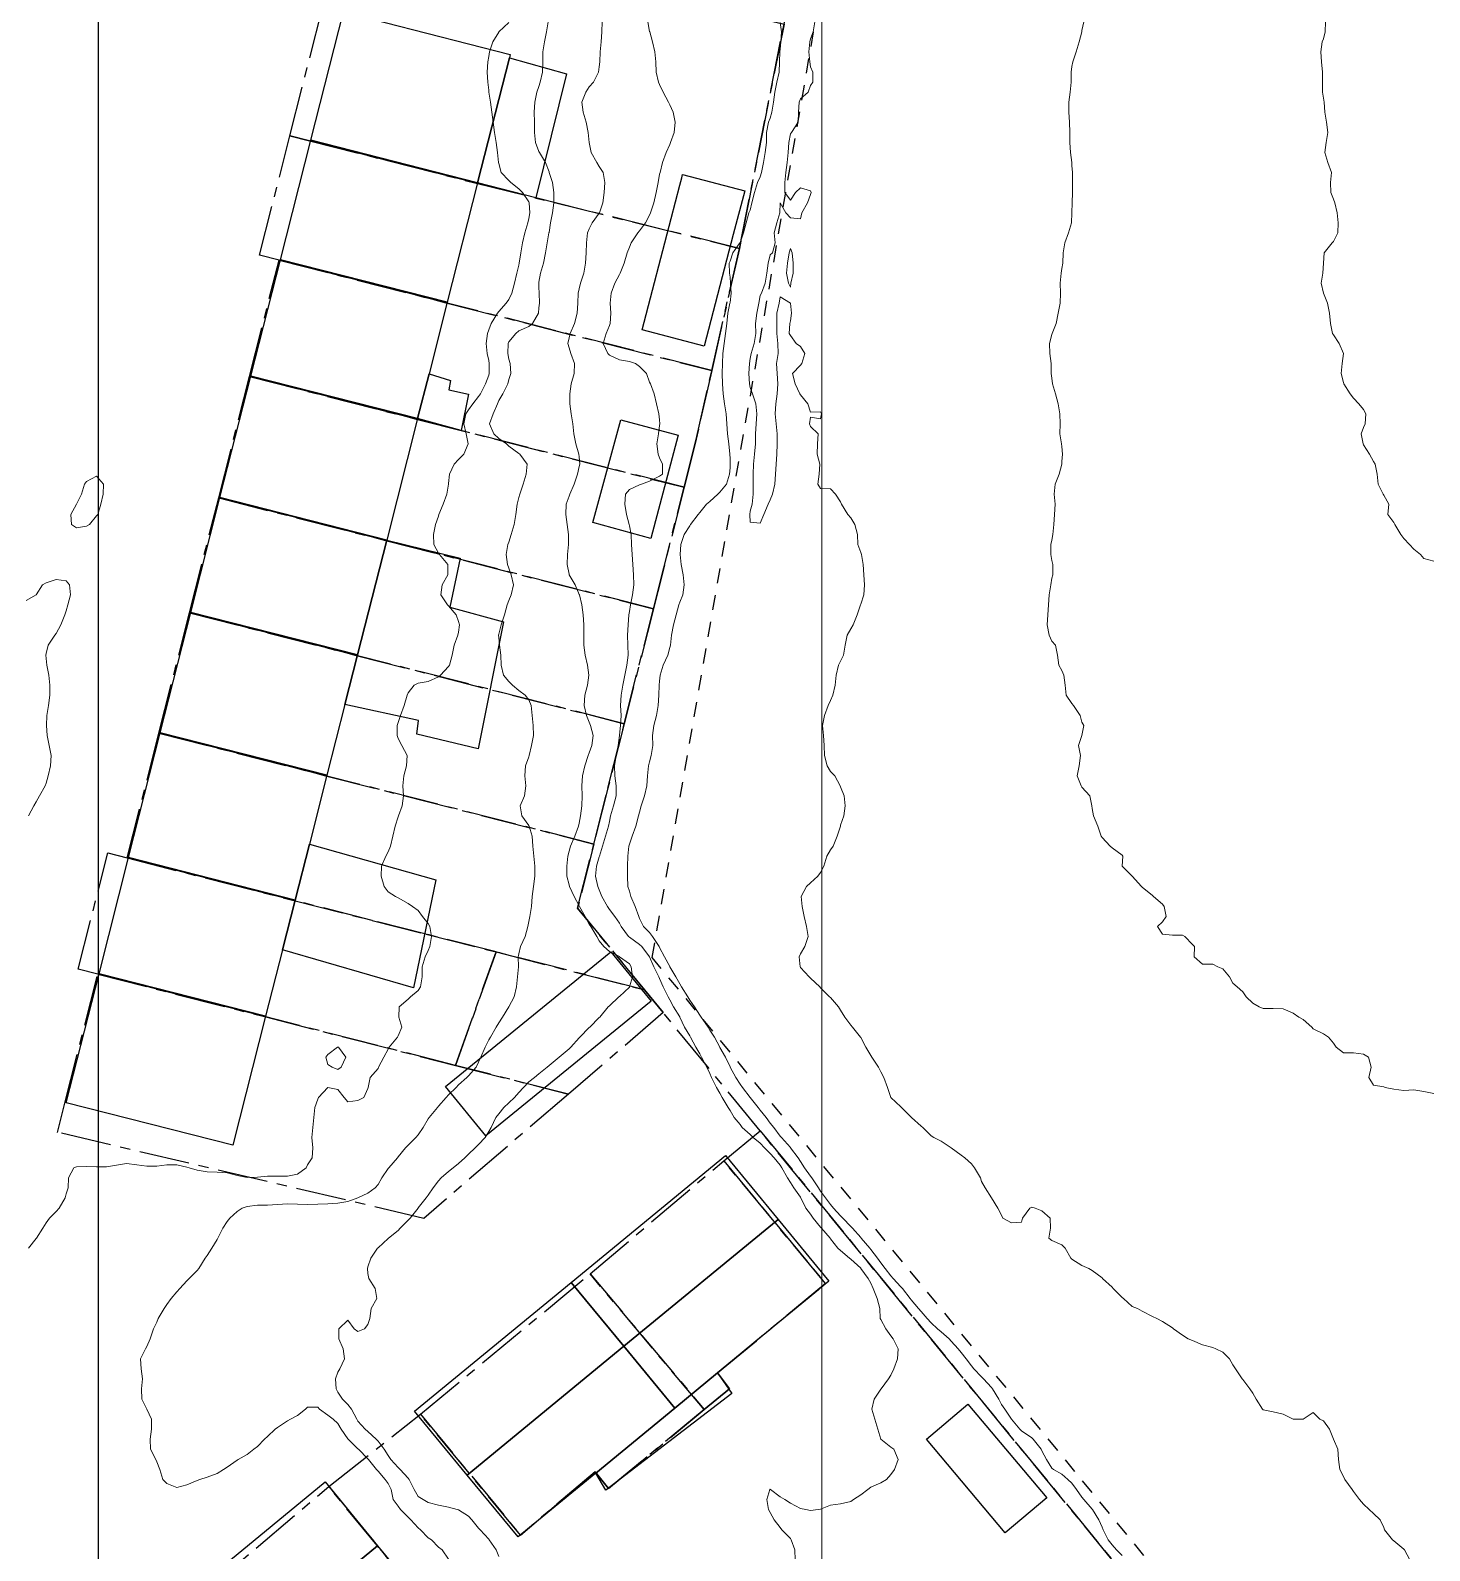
# Model space of a CAD drawing. Header units: centimetres. Extents: x 0 to 642158, y -847 to 649707.
# Drawn here: x 616827.5 to 616897, y 620797.7 to 620873.3 of the extents above; entities that cross this region are included whole.
import ezdxf

# ---------------------------------------------------------------- set-up
doc = ezdxf.new("R2010")
doc.units = ezdxf.units.CM
doc.header["$MEASUREMENT"] = 0
doc.linetypes.add('CENTERX2', pattern=[4, 2.5, -0.5, 0.5, -0.5])
doc.linetypes.add('JIS_02_0.7', pattern=[1.35, 0.75, -0.6])
for name, color, linetype, lineweight in [('MEV_grille', 254, 'Continuous', 9), ('WAL_parcellaire agricole', 7, 'JIS_02_0.7', 25), ('WAL_topographie 0.5', 253, 'Continuous', 20)]:
    doc.layers.add(name, color=color, linetype=linetype, lineweight=lineweight)
doc.layers.add('SPW_batiments', color=7, linetype='Continuous')
doc.layers.add('SPW_parcellaire cadastral', color=7, linetype='CENTERX2', lineweight=25, true_color=0xff0542)
picture_1 = doc.add_image_def('image2.png', size_in_pixel=(6614, 11023))

# ---------------------------------------------------------------- blocks, each defined once
blk = doc.blocks.new('*U112')
at = {"layer": 'MEV_grille', "transparency": 33554687}
blk.add_lwpolyline([(0, 1825.476), (0, -1825.476)], dxfattribs=at)
blk = doc.blocks.new('*U113')
at = {"layer": 'MEV_grille', "color": 0, "linetype": 'ByBlock', "lineweight": -2, "transparency": 16777216}
blk.add_blockref('*U112', (1500, 0), dxfattribs=at)

msp = doc.modelspace()

# ---------------------------------------------------------------- linework, layer by layer
at = {"layer": 'SPW_batiments'}
for points in [[(616851.325, 620872.126), (616851.281, 620871.957), (616849.701, 620865.74), (616841.403, 620867.856), (616843.024, 620874.242), (616851.325, 620872.126)], [(616854.124, 620871.159), (616852.592, 620864.993), (616849.701, 620865.74), (616851.281, 620871.957), (616854.124, 620871.159)], [(616849.701, 620865.74), (616848.19, 620859.797), (616839.894, 620861.912), (616841.403, 620867.856), (616849.701, 620865.74)], [(616859.848, 620865.995), (616859.888, 620866.148), (616862.98, 620865.341), (616862.413, 620863.168), (616860.966, 620857.623), (616857.874, 620858.43), (616859.319, 620863.969), (616859.749, 620865.616), (616859.848, 620865.995)], [(616848.19, 620859.797), (616847.286, 620856.244), (616846.719, 620854.01), (616838.424, 620856.125), (616839.894, 620861.912), (616848.19, 620859.797)], [(616846.719, 620854.01), (616845.184, 620847.975), (616836.891, 620850.09), (616838.424, 620856.125), (616846.719, 620854.01)], [(616848.359, 620855.908), (616848.277, 620855.442), (616849.244, 620855.225), (616848.877, 620853.426), (616846.719, 620854.01), (616847.286, 620856.244), (616848.359, 620855.908)], [(616859.677, 620853.194), (616858.31, 620848.044), (616855.427, 620848.843), (616856.827, 620853.959), (616859.677, 620853.194)], [(616845.184, 620847.975), (616843.73, 620842.258), (616835.439, 620844.371), (616836.891, 620850.09), (616845.184, 620847.975)], [(616848.827, 620847.076), (616848.311, 620844.642), (616850.995, 620843.909), (616849.729, 620837.593), (616846.678, 620838.325), (616846.761, 620838.992), (616843.104, 620839.794), (616843.73, 620842.258), (616845.184, 620847.975), (616848.827, 620847.076)], [(616843.73, 620842.258), (616843.104, 620839.794), (616842.21, 620836.276), (616833.92, 620838.389), (616835.439, 620844.371), (616843.73, 620842.258)], [(616842.21, 620836.276), (616841.336, 620832.84), (616840.631, 620830.07), (616832.343, 620832.182), (616833.92, 620838.389), (616842.21, 620836.276)], [(616847.629, 620831.076), (616846.513, 620825.709), (616840.001, 620827.591), (616840.631, 620830.07), (616841.336, 620832.84), (616847.629, 620831.076)], [(616840.631, 620830.07), (616840.001, 620827.591), (616839.162, 620824.292), (616830.877, 620826.405), (616832.343, 620832.182), (616840.631, 620830.07)], [(616850.108, 620818.334), (616848.106, 620820.789), (616856.327, 620827.492), (616858.328, 620825.037), (616850.108, 620818.334)], [(616839.162, 620824.292), (616837.531, 620817.874), (616829.248, 620819.99), (616830.877, 620826.405), (616839.162, 620824.292)], [(616864.64, 620814.185), (616856.965, 620807.874), (616854.351, 620811.045), (616862.031, 620817.36), (616864.64, 620814.185)], [(616867.164, 620811.111), (616861.634, 620806.558), (616859.498, 620804.8), (616856.965, 620807.874), (616864.64, 620814.185), (616867.164, 620811.111)], [(616856.965, 620807.874), (616849.18, 620801.471), (616846.565, 620804.643), (616854.351, 620811.045), (616856.965, 620807.874)], [(616859.498, 620804.8), (616855.572, 620801.567), (616851.716, 620798.393), (616849.18, 620801.471), (616856.965, 620807.874), (616859.498, 620804.8)], [(616862.332, 620805.527), (616856.083, 620800.71), (616855.572, 620801.567), (616859.498, 620804.8), (616861.634, 620806.558), (616862.332, 620805.527)], [(616878, 620800.329), (616875.933, 620798.596), (616872.015, 620803.262), (616874.082, 620804.996), (616878, 620800.329)], [(616844.725, 620797.949), (616837.103, 620791.671), (616834.498, 620794.849), (616842.116, 620801.125), (616844.725, 620797.949)], [(616847.334, 620794.776), (616841.936, 620790.323), (616839.711, 620788.488), (616837.103, 620791.671), (616844.725, 620797.949), (616847.334, 620794.776)]]:
    msp.add_lwpolyline(points, dxfattribs=at)
at = {"layer": 'SPW_parcellaire cadastral'}
for points in [[(616919.509, 620750.616), (616863.751, 620818.593), (616858.929, 620824.471), (616858.001, 620825.603), (616854.673, 620829.66), (616855.48, 620832.854), (616856.182, 620835.632), (616856.993, 620838.839), (616858.439, 620844.558), (616858.655, 620845.415), (616859.965, 620850.595), (616860.567, 620852.98), (616861.342, 620856.406), (616862.715, 620862.479), (616864.936, 620873.626), (616865.687, 620877.398), (616866.051, 620881.166)], [(616843.08, 620878.76), (616864.936, 620873.626), (616862.715, 620862.479), (616849.636, 620865.719), (616841.337, 620867.835), (616840.369, 620868.082), (616843.08, 620878.76)], [(616861.342, 620856.406), (616848.125, 620859.776), (616839.828, 620861.891), (616838.859, 620862.138), (616840.369, 620868.082), (616841.337, 620867.835), (616849.636, 620865.719), (616862.715, 620862.479), (616861.342, 620856.406)], [(616861.342, 620856.406), (616860.567, 620852.98), (616859.965, 620850.595), (616846.653, 620853.989), (616838.358, 620856.103), (616839.828, 620861.891), (616848.125, 620859.776), (616861.342, 620856.406)], [(616838.358, 620856.103), (616846.653, 620853.989), (616859.965, 620850.595), (616858.655, 620845.415), (616858.439, 620844.558), (616845.119, 620847.954), (616836.826, 620850.068), (616838.358, 620856.103)], [(616856.993, 620838.839), (616843.665, 620842.236), (616835.374, 620844.35), (616836.826, 620850.068), (616845.119, 620847.954), (616858.439, 620844.558), (616856.993, 620838.839)], [(616833.855, 620838.367), (616835.374, 620844.35), (616843.665, 620842.236), (616856.993, 620838.839), (616856.182, 620835.632), (616855.48, 620832.854), (616842.144, 620836.254), (616833.855, 620838.367)], [(616833.855, 620838.367), (616842.144, 620836.254), (616855.48, 620832.854), (616854.673, 620829.66), (616858.001, 620825.603), (616850.615, 620827.486), (616847.146, 620828.37), (616844.452, 620829.057), (616840.566, 620830.048), (616832.278, 620832.161), (616833.855, 620838.367)], [(616850.615, 620827.486), (616848.603, 620821.847), (616839.097, 620824.27), (616830.811, 620826.383), (616829.842, 620826.63), (616831.31, 620832.408), (616832.278, 620832.161), (616840.566, 620830.048), (616844.452, 620829.057), (616847.146, 620828.37), (616850.615, 620827.486)], [(616854.213, 620820.417), (616848.603, 620821.847), (616850.615, 620827.486), (616858.001, 620825.603), (616858.929, 620824.471), (616854.213, 620820.417)], [(616854.213, 620820.417), (616847.024, 620814.237), (616828.813, 620818.515), (616829.183, 620819.969), (616830.811, 620826.383), (616839.097, 620824.27), (616848.603, 620821.847), (616854.213, 620820.417)], [(616847.332, 620794.774), (616842.299, 620800.893), (616846.855, 620804.494), (616851.828, 620798.485), (616855.544, 620801.629), (616856.206, 620800.8), (616860.967, 620804.727), (616862.219, 620805.76), (616861.634, 620806.558), (616866.993, 620810.994), (616861.941, 620817.098), (616863.751, 620818.593), (616919.509, 620750.616)], [(616861.941, 620817.098), (616866.993, 620810.994), (616861.634, 620806.558), (616862.219, 620805.76), (616860.967, 620804.727), (616855.291, 620811.476), (616861.941, 620817.098)], [(616846.855, 620804.494), (616855.291, 620811.476), (616860.967, 620804.727), (616856.206, 620800.8), (616855.544, 620801.629), (616851.828, 620798.485), (616846.855, 620804.494)], [(616841.306, 620788.507), (616835.63, 620795.256), (616842.299, 620800.893), (616847.332, 620794.774), (616841.936, 620790.322), (616842.554, 620789.536), (616841.306, 620788.507)]]:
    msp.add_lwpolyline(points, dxfattribs=at)
at = {"layer": 'WAL_parcellaire agricole'}
msp.add_lwpolyline([(616953.143, 620711.971), (616858.38, 620827.209), (616864.438, 620861.876), (616868.32, 620884.334), (616867.933, 620903.376), (616866.056, 620918.251), (616863.43, 620932.75), (616860.116, 620946.437), (616856.142, 620953.121), (616843.946, 620973.289), (616803.523, 621027.534), (616798.272, 621035.533), (616814.49, 621050.306), (616826.496, 621053.049), (616836.053, 621053.8), (616844.023, 621054.647), (616875.386, 621056.217), (616881.452, 621057.429)], dxfattribs=at)
at = {"layer": 'WAL_topographie 0.5'}
for points in [[(616851.25, 620873.708), (616850.76, 620873.25), (616850.75, 620873.238), (616850.464, 620872.75), (616850.29, 620872.25), (616850.25, 620872.028), (616850.201, 620871.75), (616850.175, 620871.25), (616850.205, 620870.75), (616850.25, 620870.345), (616850.261, 620870.25), (616850.333, 620869.75), (616850.406, 620869.25), (616850.469, 620868.75), (616850.542, 620868.25), (616850.625, 620867.75), (616850.693, 620867.25), (616850.74, 620866.75), (616850.75, 620866.7), (616850.868, 620866.25), (616851.25, 620865.847), (616851.359, 620865.75), (616851.75, 620865.448), (616851.924, 620865.25), (616852.25, 620864.787), (616852.266, 620864.75), (616852.304, 620864.25), (616852.25, 620863.966), (616852.194, 620863.75), (616852.046, 620863.25), (616851.94, 620862.75), (616851.847, 620862.25), (616851.769, 620861.75), (616851.75, 620861.639), (616851.654, 620861.25), (616851.534, 620860.75), (616851.403, 620860.25), (616851.25, 620859.931), (616851.123, 620859.75), (616850.75, 620859.337), (616850.685, 620859.25), (616850.376, 620858.75), (616850.25, 620858.426), (616850.184, 620858.25), (616850.126, 620857.75), (616850.181, 620857.25), (616850.25, 620856.907), (616850.274, 620856.75), (616850.275, 620856.25), (616850.25, 620856.17), (616850.089, 620855.75), (616849.839, 620855.25), (616849.75, 620855.105), (616849.456, 620854.75), (616849.25, 620854.448), (616849.118, 620854.25), (616849.015, 620853.75), (616849.124, 620853.25), (616849.231, 620852.75), (616849.018, 620852.25), (616848.75, 620851.976), (616848.532, 620851.75), (616848.298, 620851.25), (616848.25, 620850.785), (616848.247, 620850.75), (616848.172, 620850.25), (616847.986, 620849.75), (616847.778, 620849.25), (616847.75, 620849.168), (616847.614, 620848.75), (616847.512, 620848.25), (616847.528, 620847.75), (616847.75, 620847.327), (616847.805, 620847.25), (616848.227, 620846.75), (616848.223, 620846.25), (616847.941, 620845.75), (616847.874, 620845.25), (616848.202, 620844.75), (616848.25, 620844.697), (616848.638, 620844.25), (616848.75, 620843.929), (616848.8, 620843.75), (616848.75, 620843.393), (616848.72, 620843.25), (616848.535, 620842.75), (616848.433, 620842.25), (616848.303, 620841.75), (616848.25, 620841.679), (616847.851, 620841.25), (616847.75, 620841.171), (616847.25, 620840.943), (616846.75, 620840.855), (616846.546, 620840.75), (616846.25, 620840.378), (616846.195, 620840.25), (616846.051, 620839.75), (616845.867, 620839.25), (616845.75, 620838.892), (616845.708, 620838.75), (616845.705, 620838.25), (616845.75, 620838.104), (616845.931, 620837.75), (616846.192, 620837.25), (616846.165, 620836.75), (616846.037, 620836.25), (616845.988, 620835.75), (616846.009, 620835.25), (616845.944, 620834.75), (616845.764, 620834.25), (616845.75, 620834.212), (616845.596, 620833.75), (616845.483, 620833.25), (616845.367, 620832.75), (616845.25, 620832.461), (616845.136, 620832.25), (616844.917, 620831.75), (616844.898, 620831.25), (616845.056, 620830.75), (616845.25, 620830.47), (616845.617, 620830.25), (616845.75, 620830.183), (616846.25, 620829.895), (616846.455, 620829.75), (616846.75, 620829.553), (616846.967, 620829.25), (616847.25, 620828.908), (616847.321, 620828.75), (616847.403, 620828.25), (616847.322, 620827.75), (616847.25, 620827.565), (616847.096, 620827.25), (616846.941, 620826.75), (616846.941, 620826.25), (616846.864, 620825.75), (616846.75, 620825.561), (616846.363, 620825.25), (616846.25, 620825.13), (616845.798, 620824.75), (616845.784, 620824.25), (616845.929, 620823.75), (616845.75, 620823.313), (616845.724, 620823.25), (616845.296, 620822.75), (616845.25, 620822.65), (616845.033, 620822.25), (616844.778, 620821.75), (616844.75, 620821.694), (616844.35, 620821.25), (616844.262, 620820.75), (616844.25, 620820.7), (616844.036, 620820.25), (616843.75, 620820.092), (616843.25, 620820.029), (616843.06, 620820.25), (616842.75, 620820.638), (616842.25, 620820.742), (616841.789, 620820.25), (616841.75, 620820.167), (616841.608, 620819.75), (616841.552, 620819.25), (616841.503, 620818.75), (616841.458, 620818.25), (616841.5, 620817.75), (616841.476, 620817.25), (616841.25, 620816.894), (616841.17, 620816.75), (616840.75, 620816.441), (616840.25, 620816.327), (616839.75, 620816.334), (616839.25, 620816.331), (616838.75, 620816.285), (616838.25, 620816.27), (616837.75, 620816.367), (616837.25, 620816.497), (616836.75, 620816.54), (616836.25, 620816.557), (616835.75, 620816.631), (616835.358, 620816.75), (616835.25, 620816.786), (616834.75, 620816.9), (616834.25, 620816.892), (616833.75, 620816.834), (616833.25, 620816.83), (616832.75, 620816.905), (616832.25, 620816.972), (616831.75, 620816.88), (616831.25, 620816.802), (616830.75, 620816.791), (616830.25, 620816.808), (616829.75, 620816.799), (616829.618, 620816.75), (616829.356, 620816.25), (616829.35, 620815.75), (616829.25, 620815.45), (616829.196, 620815.25), (616828.898, 620814.75), (616828.75, 620814.576), (616828.417, 620814.25), (616828.25, 620814.008), (616828.09, 620813.75), (616827.761, 620813.25), (616827.75, 620813.234), (616827.365, 620812.75)], [(616853.215, 620873.75), (616853.133, 620873.25), (616853.032, 620872.75), (616852.944, 620872.25), (616852.948, 620871.75), (616852.927, 620871.25), (616852.813, 620870.75), (616852.75, 620870.53), (616852.653, 620870.25), (616852.538, 620869.75), (616852.512, 620869.25), (616852.526, 620868.75), (616852.533, 620868.25), (616852.571, 620867.75), (616852.75, 620867.305), (616852.78, 620867.25), (616853.081, 620866.75), (616853.25, 620866.28), (616853.261, 620866.25), (616853.417, 620865.75), (616853.484, 620865.25), (616853.483, 620864.75), (616853.419, 620864.25), (616853.332, 620863.75), (616853.25, 620863.268), (616853.247, 620863.25), (616853.162, 620862.75), (616853.076, 620862.25), (616852.971, 620861.75), (616852.833, 620861.25), (616852.75, 620860.796), (616852.746, 620860.75), (616852.75, 620860.55), (616852.761, 620860.25), (616852.777, 620859.75), (616852.75, 620859.515), (616852.722, 620859.25), (616852.424, 620858.75), (616852.25, 620858.598), (616851.75, 620858.372), (616851.593, 620858.25), (616851.25, 620857.825), (616851.222, 620857.75), (616851.21, 620857.25), (616851.25, 620856.974), (616851.314, 620856.75), (616851.36, 620856.25), (616851.25, 620855.958), (616851.201, 620855.75), (616850.955, 620855.25), (616850.75, 620854.907), (616850.682, 620854.75), (616850.479, 620854.25), (616850.284, 620853.75), (616850.508, 620853.25), (616850.75, 620853.031), (616851.129, 620852.75), (616851.25, 620852.649), (616851.75, 620852.282), (616851.797, 620852.25), (616852.17, 620851.75), (616852.118, 620851.25), (616851.965, 620850.75), (616851.795, 620850.25), (616851.75, 620850.083), (616851.665, 620849.75), (616851.596, 620849.25), (616851.514, 620848.75), (616851.375, 620848.25), (616851.25, 620847.872), (616851.202, 620847.75), (616851.122, 620847.25), (616851.191, 620846.75), (616851.25, 620846.58), (616851.362, 620846.25), (616851.478, 620845.75), (616851.37, 620845.25), (616851.25, 620844.969), (616851.163, 620844.75), (616851.041, 620844.25), (616850.875, 620843.75), (616850.75, 620843.287), (616850.741, 620843.25), (616850.75, 620843.125), (616850.783, 620842.75), (616850.861, 620842.25), (616850.871, 620841.75), (616850.984, 620841.25), (616851.25, 620840.939), (616851.437, 620840.75), (616851.75, 620840.497), (616852.07, 620840.25), (616852.25, 620840.02), (616852.361, 620839.75), (616852.412, 620839.25), (616852.458, 620838.75), (616852.475, 620838.25), (616852.375, 620837.75), (616852.265, 620837.25), (616852.25, 620837.191), (616852.076, 620836.75), (616852.049, 620836.25), (616852.105, 620835.75), (616852.033, 620835.25), (616851.821, 620834.75), (616851.904, 620834.25), (616852.25, 620833.771), (616852.26, 620833.75), (616852.408, 620833.25), (616852.452, 620832.75), (616852.502, 620832.25), (616852.547, 620831.75), (616852.543, 620831.25), (616852.476, 620830.75), (616852.408, 620830.25), (616852.378, 620829.75), (616852.304, 620829.25), (616852.25, 620829.009), (616852.19, 620828.75), (616852.069, 620828.25), (616851.84, 620827.75), (616851.75, 620827.4), (616851.722, 620827.25), (616851.727, 620826.75), (616851.681, 620826.25), (616851.626, 620825.75), (616851.519, 620825.25), (616851.25, 620824.75), (616851.25, 620824.75), (616850.931, 620824.25), (616850.75, 620823.962), (616850.626, 620823.75), (616850.336, 620823.25), (616850.25, 620823.114), (616850.07, 620822.75), (616849.86, 620822.25), (616849.75, 620822.009), (616849.625, 620821.75), (616849.25, 620821.332), (616849.167, 620821.25), (616848.75, 620820.873), (616848.627, 620820.75), (616848.25, 620820.379), (616848.144, 620820.25), (616847.75, 620819.819), (616847.701, 620819.75), (616847.294, 620819.25), (616847.25, 620819.192), (616846.986, 620818.75), (616846.75, 620818.392), (616846.636, 620818.25), (616846.25, 620817.882), (616846.11, 620817.75), (616845.75, 620817.297), (616845.714, 620817.25), (616845.278, 620816.75), (616845.25, 620816.717), (616844.933, 620816.25), (616844.75, 620815.918), (616844.61, 620815.75), (616844.25, 620815.483), (616843.75, 620815.25), (616843.75, 620815.25), (616843.25, 620815.081), (616842.75, 620814.995), (616842.25, 620814.965), (616841.75, 620814.947), (616841.25, 620814.925), (616840.75, 620814.941), (616840.25, 620814.964), (616839.75, 620814.931), (616839.25, 620814.898), (616838.75, 620814.889), (616838.25, 620814.824), (616838, 620814.75), (616837.75, 620814.576), (616837.379, 620814.25), (616837.25, 620814.083), (616837.039, 620813.75), (616836.784, 620813.25), (616836.75, 620813.187), (616836.481, 620812.75), (616836.25, 620812.384), (616836.15, 620812.25), (616835.837, 620811.75), (616835.75, 620811.643), (616835.357, 620811.25), (616835.25, 620811.135), (616834.893, 620810.75), (616834.75, 620810.588), (616834.472, 620810.25), (616834.25, 620809.956), (616834.11, 620809.75), (616833.823, 620809.25), (616833.75, 620809.066), (616833.583, 620808.75), (616833.417, 620808.25), (616833.25, 620807.861), (616833.185, 620807.75), (616832.947, 620807.25), (616832.972, 620806.75), (616833.032, 620806.25), (616832.987, 620805.75), (616833.007, 620805.25), (616833.25, 620804.75), (616833.25, 620804.75), (616833.492, 620804.25), (616833.488, 620803.75), (616833.417, 620803.25), (616833.438, 620802.75), (616833.694, 620802.25), (616833.75, 620802.125), (616833.905, 620801.75), (616834.046, 620801.25), (616834.25, 620801.046), (616834.75, 620800.846), (616835.25, 620800.981), (616835.75, 620801.2), (616835.891, 620801.25), (616836.25, 620801.372), (616836.75, 620801.544), (616837.061, 620801.75), (616837.25, 620801.868), (616837.75, 620802.217), (616837.797, 620802.25), (616838.25, 620802.5), (616838.57, 620802.75), (616838.75, 620802.898), (616839.11, 620803.25), (616839.25, 620803.379), (616839.641, 620803.75), (616839.75, 620803.835), (616840.25, 620804.166), (616840.398, 620804.25), (616840.75, 620804.439), (616841.135, 620804.75), (616841.25, 620804.846), (616841.75, 620804.852), (616841.837, 620804.75), (616842.25, 620804.446), (616842.515, 620804.25), (616842.75, 620804.038), (616842.913, 620803.75), (616843.25, 620803.265), (616843.262, 620803.25), (616843.75, 620802.778), (616843.781, 620802.75), (616844.25, 620802.275), (616844.269, 620802.25), (616844.673, 620801.75), (616844.75, 620801.661), (616845.104, 620801.25), (616845.25, 620801.049), (616845.396, 620800.75), (616845.495, 620800.25), (616845.75, 620799.923), (616845.873, 620799.75), (616846.25, 620799.368), (616846.375, 620799.25), (616846.75, 620798.843), (616846.866, 620798.75), (616847.25, 620798.346), (616847.41, 620798.25), (616847.75, 620797.882), (616847.934, 620797.75), (616848.25, 620797.293)], [(616855.899, 620873.75), (616855.871, 620873.25), (616855.838, 620872.75), (616855.795, 620872.25), (616855.774, 620871.75), (616855.75, 620871.5), (616855.717, 620871.25), (616855.461, 620870.75), (616855.25, 620870.513), (616855.073, 620870.25), (616854.881, 620869.75), (616854.947, 620869.25), (616855.1, 620868.75), (616855.198, 620868.25), (616855.25, 620867.75), (616855.25, 620867.75), (616855.351, 620867.25), (616855.635, 620866.75), (616855.75, 620866.55), (616855.941, 620866.25), (616856.02, 620865.75), (616855.996, 620865.25), (616855.932, 620864.75), (616855.763, 620864.25), (616855.75, 620864.231), (616855.395, 620863.75), (616855.25, 620863.449), (616855.168, 620863.25), (616855.116, 620862.75), (616855.098, 620862.25), (616855.071, 620861.75), (616854.976, 620861.25), (616854.814, 620860.75), (616854.75, 620860.463), (616854.704, 620860.25), (616854.681, 620859.75), (616854.656, 620859.25), (616854.522, 620858.75), (616854.296, 620858.25), (616854.25, 620858.022), (616854.194, 620857.75), (616854.25, 620857.534), (616854.327, 620857.25), (616854.514, 620856.75), (616854.503, 620856.25), (616854.348, 620855.75), (616854.287, 620855.25), (616854.293, 620854.75), (616854.346, 620854.25), (616854.438, 620853.75), (616854.492, 620853.25), (616854.581, 620852.75), (616854.737, 620852.25), (616854.75, 620852.107), (616854.776, 620851.75), (616854.75, 620851.623), (616854.669, 620851.25), (616854.496, 620850.75), (616854.283, 620850.25), (616854.25, 620850.152), (616854.111, 620849.75), (616854.086, 620849.25), (616854.16, 620848.75), (616854.221, 620848.25), (616854.22, 620847.75), (616854.176, 620847.25), (616854.154, 620846.75), (616854.25, 620846.268), (616854.255, 620846.25), (616854.553, 620845.75), (616854.75, 620845.271), (616854.758, 620845.25), (616854.88, 620844.75), (616854.949, 620844.25), (616854.975, 620843.75), (616854.976, 620843.25), (616854.984, 620842.75), (616855.04, 620842.25), (616855.16, 620841.75), (616855.226, 620841.25), (616855.161, 620840.75), (616855.036, 620840.25), (616855.006, 620839.75), (616855.121, 620839.25), (616855.25, 620838.922), (616855.313, 620838.75), (616855.445, 620838.25), (616855.382, 620837.75), (616855.25, 620837.386), (616855.194, 620837.25), (616855.03, 620836.75), (616854.918, 620836.25), (616854.879, 620835.75), (616854.892, 620835.25), (616854.877, 620834.75), (616854.822, 620834.25), (616854.75, 620833.885), (616854.72, 620833.75), (616854.542, 620833.25), (616854.317, 620832.75), (616854.25, 620832.5), (616854.189, 620832.25), (616854.133, 620831.75), (616854.133, 620831.25), (616854.25, 620830.828), (616854.273, 620830.75), (616854.495, 620830.25), (616854.75, 620829.785), (616854.768, 620829.75), (616855.041, 620829.25), (616855.25, 620828.874), (616855.324, 620828.75), (616855.629, 620828.25), (616855.75, 620828.039), (616855.976, 620827.75), (616856.25, 620827.502), (616856.75, 620827.257), (616856.763, 620827.25), (616857.25, 620826.891), (616857.341, 620826.75), (616857.405, 620826.25), (616857.257, 620825.75), (616857.25, 620825.739), (616856.75, 620825.27), (616856.725, 620825.25), (616856.25, 620824.808), (616856.194, 620824.75), (616855.772, 620824.25), (616855.75, 620824.226), (616855.285, 620823.75), (616855.25, 620823.722), (616854.777, 620823.25), (616854.75, 620823.22), (616854.338, 620822.75), (616854.25, 620822.662), (616853.75, 620822.25), (616853.75, 620822.25), (616853.25, 620821.831), (616853.155, 620821.75), (616852.75, 620821.42), (616852.532, 620821.25), (616852.25, 620821.024), (616851.981, 620820.75), (616851.75, 620820.497), (616851.529, 620820.25), (616851.25, 620819.98), (616851.007, 620819.75), (616850.75, 620819.432), (616850.608, 620819.25), (616850.367, 620818.75), (616850.25, 620818.554), (616850.074, 620818.25), (616849.75, 620817.918), (616849.571, 620817.75), (616849.25, 620817.426), (616849.067, 620817.25), (616848.75, 620816.963), (616848.489, 620816.75), (616848.25, 620816.57), (616847.88, 620816.25), (616847.75, 620816.096), (616847.492, 620815.75), (616847.25, 620815.39), (616847.146, 620815.25), (616846.75, 620814.756), (616846.746, 620814.75), (616846.345, 620814.25), (616846.25, 620814.144), (616845.856, 620813.75), (616845.75, 620813.638), (616845.268, 620813.25), (616845.25, 620813.227), (616844.75, 620812.77), (616844.723, 620812.75), (616844.398, 620812.25), (616844.25, 620811.829), (616844.222, 620811.75), (616844.25, 620811.5), (616844.297, 620811.25), (616844.6, 620810.75), (616844.697, 620810.25), (616844.406, 620809.75), (616844.345, 620809.25), (616844.25, 620808.958), (616844.083, 620808.75), (616843.75, 620808.615), (616843.558, 620808.75), (616843.25, 620809.171), (616842.806, 620808.75), (616842.803, 620808.25), (616843.022, 620807.75), (616843.074, 620807.25), (616842.854, 620806.75), (616842.75, 620806.581), (616842.633, 620806.25), (616842.671, 620805.75), (616842.75, 620805.592), (616842.984, 620805.25), (616843.25, 620804.976), (616843.436, 620804.75), (616843.692, 620804.25), (616843.75, 620804.154), (616844.109, 620803.75), (616844.25, 620803.629), (616844.664, 620803.25), (616844.75, 620803.149), (616845.052, 620802.75), (616845.25, 620802.444), (616845.388, 620802.25), (616845.75, 620801.846), (616845.852, 620801.75), (616846.25, 620801.317), (616846.305, 620801.25), (616846.538, 620800.75), (616846.75, 620800.408), (616846.992, 620800.25), (616847.25, 620800.108), (616847.75, 620799.975), (616848.25, 620799.871), (616848.688, 620799.75), (616848.75, 620799.732), (616849.25, 620799.424), (616849.41, 620799.25), (616849.75, 620798.834), (616849.824, 620798.75), (616850.25, 620798.279), (616850.279, 620798.25), (616850.627, 620797.75), (616850.75, 620797.427)], [(616858.166, 620873.75), (616858.25, 620873.271), (616858.256, 620873.25), (616858.392, 620872.75), (616858.507, 620872.25), (616858.556, 620871.75), (616858.583, 620871.25), (616858.698, 620870.75), (616858.75, 620870.625), (616858.934, 620870.25), (616859.184, 620869.75), (616859.25, 620869.615), (616859.423, 620869.25), (616859.525, 620868.75), (616859.472, 620868.25), (616859.296, 620867.75), (616859.25, 620867.65), (616859.076, 620867.25), (616858.899, 620866.75), (616858.773, 620866.25), (616858.75, 620866.172), (616858.67, 620865.75), (616858.572, 620865.25), (616858.458, 620864.75), (616858.304, 620864.25), (616858.25, 620864.135), (616858.054, 620863.75), (616857.75, 620863.359), (616857.662, 620863.25), (616857.328, 620862.75), (616857.25, 620862.545), (616857.132, 620862.25), (616856.991, 620861.75), (616856.793, 620861.25), (616856.75, 620861.183), (616856.531, 620860.75), (616856.338, 620860.25), (616856.299, 620859.75), (616856.329, 620859.25), (616856.297, 620858.75), (616856.25, 620858.636), (616856.093, 620858.25), (616855.949, 620857.75), (616856.177, 620857.25), (616856.25, 620857.167), (616856.75, 620856.934), (616857.25, 620856.855), (616857.553, 620856.75), (616857.75, 620856.602), (616858.102, 620856.25), (616858.25, 620855.821), (616858.291, 620855.75), (616858.48, 620855.25), (616858.587, 620854.75), (616858.717, 620854.25), (616858.75, 620853.95), (616858.766, 620853.75), (616858.75, 620853.667), (616858.686, 620853.25), (616858.61, 620852.75), (616858.677, 620852.25), (616858.75, 620852.064), (616858.895, 620851.75), (616858.898, 620851.25), (616858.75, 620851.155), (616858.25, 620850.9), (616857.847, 620850.75), (616857.75, 620850.721), (616857.25, 620850.483), (616857.058, 620850.25), (616857.019, 620849.75), (616857.111, 620849.25), (616857.237, 620848.75), (616857.25, 620848.679), (616857.327, 620848.25), (616857.354, 620847.75), (616857.38, 620847.25), (616857.421, 620846.75), (616857.455, 620846.25), (616857.46, 620845.75), (616857.399, 620845.25), (616857.303, 620844.75), (616857.25, 620844.423), (616857.224, 620844.25), (616857.179, 620843.75), (616857.158, 620843.25), (616857.171, 620842.75), (616857.184, 620842.25), (616857.12, 620841.75), (616857.017, 620841.25), (616856.921, 620840.75), (616856.835, 620840.25), (616856.811, 620839.75), (616856.834, 620839.25), (616856.81, 620838.75), (616856.75, 620838.265), (616856.748, 620838.25), (616856.683, 620837.75), (616856.592, 620837.25), (616856.511, 620836.75), (616856.517, 620836.25), (616856.581, 620835.75), (616856.584, 620835.25), (616856.449, 620834.75), (616856.303, 620834.25), (616856.25, 620833.982), (616856.205, 620833.75), (616856.063, 620833.25), (616855.903, 620832.75), (616855.758, 620832.25), (616855.75, 620832.218), (616855.616, 620831.75), (616855.561, 620831.25), (616855.678, 620830.75), (616855.75, 620830.582), (616855.88, 620830.25), (616856.151, 620829.75), (616856.25, 620829.604), (616856.527, 620829.25), (616856.75, 620828.916), (616856.834, 620828.75), (616857.21, 620828.25), (616857.25, 620828.219), (616857.75, 620827.856), (616857.863, 620827.75), (616858.25, 620827.25), (616858.25, 620827.25), (616858.469, 620826.75), (616858.708, 620826.25), (616858.75, 620826.158), (616858.931, 620825.75), (616859.179, 620825.25), (616859.25, 620825.113), (616859.441, 620824.75), (616859.75, 620824.258), (616859.754, 620824.25), (616859.989, 620823.75), (616860.25, 620823.309), (616860.282, 620823.25), (616860.552, 620822.75), (616860.75, 620822.427), (616860.84, 620822.25), (616861.09, 620821.75), (616861.25, 620821.443), (616861.327, 620821.25), (616861.577, 620820.75), (616861.75, 620820.459), (616861.856, 620820.25), (616862.153, 620819.75), (616862.25, 620819.597), (616862.451, 620819.25), (616862.75, 620818.91), (616862.859, 620818.75), (616863.25, 620818.415), (616863.404, 620818.25), (616863.75, 620817.976), (616863.967, 620817.75), (616864.25, 620817.46), (616864.438, 620817.25), (616864.75, 620816.878), (616864.834, 620816.75), (616865.11, 620816.25), (616865.25, 620816.019), (616865.427, 620815.75), (616865.75, 620815.296), (616865.775, 620815.25), (616866.022, 620814.75), (616866.25, 620814.439), (616866.376, 620814.25), (616866.75, 620813.806), (616866.798, 620813.75), (616867.224, 620813.25), (616867.25, 620813.225), (616867.61, 620812.75), (616867.75, 620812.637), (616868.192, 620812.25), (616868.25, 620812.206), (616868.75, 620811.752), (616868.752, 620811.75), (616869.123, 620811.25), (616869.25, 620811.008), (616869.367, 620810.75), (616869.574, 620810.25), (616869.691, 620809.75), (616869.714, 620809.25), (616869.75, 620809.208), (616869.993, 620808.75), (616870.25, 620808.392), (616870.365, 620808.25), (616870.606, 620807.75), (616870.574, 620807.25), (616870.399, 620806.75), (616870.25, 620806.444), (616870.128, 620806.25), (616869.759, 620805.75), (616869.75, 620805.734), (616869.409, 620805.25), (616869.297, 620804.75), (616869.445, 620804.25), (616869.597, 620803.75), (616869.75, 620803.25), (616869.75, 620803.25), (616870.25, 620802.864), (616870.388, 620802.75), (616870.614, 620802.25), (616870.432, 620801.75), (616870.25, 620801.491), (616870.03, 620801.25), (616869.75, 620801.087), (616869.25, 620800.866), (616869.106, 620800.75), (616868.75, 620800.492), (616868.389, 620800.25), (616868.25, 620800.158), (616867.75, 620800.039), (616867.25, 620799.967), (616866.75, 620799.779), (616866.639, 620799.75), (616866.25, 620799.707), (616866.016, 620799.75), (616865.75, 620799.814), (616865.25, 620800.072), (616864.974, 620800.25), (616864.75, 620800.394), (616864.262, 620800.75), (616864.25, 620800.76), (616864.225, 620800.75), (616864.08, 620800.25), (616864.165, 620799.75), (616864.25, 620799.6), (616864.437, 620799.25), (616864.75, 620798.861), (616864.829, 620798.75), (616865.25, 620798.316), (616865.295, 620798.25), (616865.471, 620797.75), (616865.482, 620797.25)], [(616864.75, 620873.714), (616864.802, 620873.25), (616864.782, 620872.75), (616864.75, 620872.389), (616864.729, 620872.25), (616864.713, 620871.75), (616864.701, 620871.25), (616864.576, 620870.75), (616864.478, 620870.25), (616864.42, 620869.75), (616864.324, 620869.25), (616864.25, 620868.96), (616864.165, 620868.75), (616864.067, 620868.25), (616864.065, 620867.75), (616864.004, 620867.25), (616863.907, 620866.75), (616863.808, 620866.25), (616863.75, 620866.03), (616863.623, 620865.75), (616863.46, 620865.25), (616863.341, 620864.75), (616863.25, 620864.384), (616863.187, 620864.25), (616863.051, 620863.75), (616862.921, 620863.25), (616862.75, 620862.758), (616862.745, 620862.75), (616862.392, 620862.25), (616862.25, 620861.85), (616862.209, 620861.75), (616862.221, 620861.25), (616862.25, 620861.044), (616862.276, 620860.75), (616862.304, 620860.25), (616862.25, 620859.786), (616862.246, 620859.75), (616862.141, 620859.25), (616862.084, 620858.75), (616862.025, 620858.25), (616861.954, 620857.75), (616861.9, 620857.25), (616861.869, 620856.75), (616861.862, 620856.25), (616861.874, 620855.75), (616861.908, 620855.25), (616861.979, 620854.75), (616862.054, 620854.25), (616862.088, 620853.75), (616862.13, 620853.25), (616862.193, 620852.75), (616862.239, 620852.25), (616862.25, 620852.036), (616862.261, 620851.75), (616862.25, 620851.568), (616862.229, 620851.25), (616862.067, 620850.75), (616861.75, 620850.348), (616861.644, 620850.25), (616861.25, 620849.893), (616861.086, 620849.75), (616860.75, 620849.346), (616860.66, 620849.25), (616860.293, 620848.75), (616860.25, 620848.673), (616859.962, 620848.25), (616859.797, 620847.75), (616859.764, 620847.25), (616859.825, 620846.75), (616859.915, 620846.25), (616859.975, 620845.75), (616859.911, 620845.25), (616859.75, 620844.883), (616859.712, 620844.75), (616859.565, 620844.25), (616859.441, 620843.75), (616859.343, 620843.25), (616859.285, 620842.75), (616859.25, 620842.634), (616859.152, 620842.25), (616858.926, 620841.75), (616858.78, 620841.25), (616858.75, 620840.956), (616858.732, 620840.75), (616858.713, 620840.25), (616858.683, 620839.75), (616858.596, 620839.25), (616858.455, 620838.75), (616858.399, 620838.25), (616858.411, 620837.75), (616858.337, 620837.25), (616858.25, 620836.935), (616858.198, 620836.75), (616858.145, 620836.25), (616858.107, 620835.75), (616857.998, 620835.25), (616857.836, 620834.75), (616857.75, 620834.443), (616857.693, 620834.25), (616857.57, 620833.75), (616857.385, 620833.25), (616857.25, 620832.846), (616857.224, 620832.75), (616857.173, 620832.25), (616857.16, 620831.75), (616857.146, 620831.25), (616857.171, 620830.75), (616857.25, 620830.515), (616857.319, 620830.25), (616857.542, 620829.75), (616857.709, 620829.25), (616857.75, 620829.147), (616857.955, 620828.75), (616858.25, 620828.446), (616858.399, 620828.25), (616858.723, 620827.75), (616858.75, 620827.701), (616858.994, 620827.25), (616859.25, 620826.756), (616859.253, 620826.75), (616859.554, 620826.25), (616859.75, 620825.895), (616859.844, 620825.75), (616860.15, 620825.25), (616860.25, 620825.091), (616860.484, 620824.75), (616860.75, 620824.338), (616860.813, 620824.25), (616861.161, 620823.75), (616861.25, 620823.602), (616861.472, 620823.25), (616861.74, 620822.75), (616861.75, 620822.733), (616862.029, 620822.25), (616862.25, 620821.774), (616862.263, 620821.75), (616862.538, 620821.25), (616862.75, 620820.915), (616862.868, 620820.75), (616863.25, 620820.254), (616863.253, 620820.25), (616863.653, 620819.75), (616863.75, 620819.622), (616864.042, 620819.25), (616864.25, 620818.978), (616864.423, 620818.75), (616864.75, 620818.325), (616864.814, 620818.25), (616865.25, 620817.766), (616865.264, 620817.75), (616865.63, 620817.25), (616865.75, 620817.062), (616865.957, 620816.75), (616866.25, 620816.342), (616866.313, 620816.25), (616866.648, 620815.75), (616866.75, 620815.591), (616866.998, 620815.25), (616867.25, 620814.927), (616867.394, 620814.75), (616867.75, 620814.363), (616867.86, 620814.25), (616868.25, 620813.838), (616868.332, 620813.75), (616868.75, 620813.28), (616868.777, 620813.25), (616869.196, 620812.75), (616869.25, 620812.687), (616869.58, 620812.25), (616869.75, 620812.024), (616869.968, 620811.75), (616870.25, 620811.382), (616870.368, 620811.25), (616870.75, 620810.835), (616870.824, 620810.75), (616871.207, 620810.25), (616871.25, 620810.19), (616871.621, 620809.75), (616871.75, 620809.597), (616872.054, 620809.25), (616872.25, 620809.045), (616872.567, 620808.75), (616872.75, 620808.585), (616873.141, 620808.25), (616873.25, 620808.136), (616873.599, 620807.75), (616873.75, 620807.562), (616873.998, 620807.25), (616874.25, 620806.895), (616874.373, 620806.75), (616874.75, 620806.358), (616874.859, 620806.25), (616875.25, 620805.818), (616875.308, 620805.75), (616875.615, 620805.25), (616875.75, 620804.983), (616875.914, 620804.75), (616876.25, 620804.25), (616876.25, 620804.25), (616876.657, 620803.75), (616876.75, 620803.662), (616877.25, 620803.325), (616877.321, 620803.25), (616877.715, 620802.75), (616877.75, 620802.681), (616877.985, 620802.25), (616878.25, 620801.813), (616878.336, 620801.75), (616878.75, 620801.512), (616879.051, 620801.25), (616879.25, 620801.071), (616879.477, 620800.75), (616879.75, 620800.374), (616879.839, 620800.25), (616880.25, 620799.774), (616880.271, 620799.75), (616880.594, 620799.25), (616880.75, 620798.875), (616880.801, 620798.75), (616881.055, 620798.25), (616881.25, 620798.007), (616881.462, 620797.75), (616881.75, 620797.472)], [(616866.474, 620873.75), (616866.387, 620873.25), (616866.25, 620872.909), (616866.216, 620872.75), (616866.165, 620872.25), (616866.221, 620871.75), (616866.25, 620871.5), (616866.375, 620871.25), (616866.369, 620870.75), (616866.25, 620870.583), (616866.136, 620870.25), (616865.75, 620869.917), (616865.69, 620869.75), (616865.662, 620869.25), (616865.646, 620868.75), (616865.305, 620868.25), (616865.25, 620868.183), (616865.166, 620867.75), (616865.139, 620867.25), (616865.098, 620866.75), (616865.029, 620866.25), (616864.982, 620865.75), (616864.981, 620865.25), (616865.25, 620864.882), (616865.5, 620865.25), (616865.75, 620865.483), (616866.25, 620865.341), (616866.287, 620865.25), (616866.25, 620865.159), (616866.1, 620864.75), (616865.823, 620864.25), (616865.75, 620863.95), (616865.25, 620864), (616865.019, 620864.25), (616864.75, 620864.75), (616864.729, 620864.25), (616864.58, 620863.75), (616864.438, 620863.25), (616864.493, 620862.75), (616864.356, 620862.25), (616864.25, 620862.165), (616864.154, 620861.75), (616864.077, 620861.25), (616864, 620860.75), (616863.809, 620860.25), (616863.75, 620860.142), (616863.688, 620859.75), (616863.583, 620859.25), (616863.516, 620858.75), (616863.527, 620858.25), (616863.451, 620857.75), (616863.306, 620857.25), (616863.25, 620857.007), (616863.22, 620856.75), (616863.192, 620856.25), (616863.211, 620855.75), (616863.25, 620855.561), (616863.361, 620855.25), (616863.538, 620854.75), (616863.587, 620854.25), (616863.552, 620853.75), (616863.524, 620853.25), (616863.51, 620852.75), (616863.46, 620852.25), (616863.412, 620851.75), (616863.399, 620851.25), (616863.396, 620850.75), (616863.401, 620850.25), (616863.346, 620849.75), (616863.25, 620849.409), (616863.228, 620849.25), (616863.25, 620848.861), (616863.75, 620848.82), (616863.932, 620849.25), (616864.139, 620849.75), (616864.25, 620849.981), (616864.369, 620850.25), (616864.486, 620850.75), (616864.518, 620851.25), (616864.551, 620851.75), (616864.58, 620852.25), (616864.592, 620852.75), (616864.59, 620853.25), (616864.546, 620853.75), (616864.5, 620854.25), (616864.528, 620854.75), (616864.591, 620855.25), (616864.634, 620855.75), (616864.597, 620856.25), (616864.564, 620856.75), (616864.642, 620857.25), (616864.633, 620857.75), (616864.576, 620858.25), (616864.577, 620858.75), (616864.583, 620859.25), (616864.691, 620859.75), (616864.75, 620860.068), (616865.25, 620859.75), (616865.25, 620859.75), (616865.306, 620859.25), (616865.25, 620858.875), (616865.222, 620858.75), (616865.194, 620858.25), (616865.25, 620858.139), (616865.542, 620857.75), (616865.75, 620857.594), (616865.962, 620857.25), (616865.815, 620856.75), (616865.75, 620856.671), (616865.35, 620856.25), (616865.492, 620855.75), (616865.723, 620855.25), (616865.75, 620855.187), (616866.118, 620854.75), (616866.25, 620854.333), (616866.75, 620854.35), (616866.8, 620854.25), (616866.75, 620854), (616866.25, 620854.083), (616866.206, 620853.75), (616866.25, 620853.625), (616866.625, 620853.25), (616866.598, 620852.75), (616866.589, 620852.25), (616866.708, 620851.75), (616866.687, 620851.25), (616866.61, 620850.75), (616866.75, 620850.544), (616867.25, 620850.522), (616867.5, 620850.25), (616867.75, 620849.875), (616867.794, 620849.75), (616868.115, 620849.25), (616868.25, 620849.083), (616868.462, 620848.75), (616868.595, 620848.25), (616868.604, 620847.75), (616868.75, 620847.361), (616868.779, 620847.25), (616868.878, 620846.75), (616868.899, 620846.25), (616868.929, 620845.75), (616868.895, 620845.25), (616868.75, 620844.792), (616868.734, 620844.75), (616868.568, 620844.25), (616868.371, 620843.75), (616868.25, 620843.55), (616868.074, 620843.25), (616867.976, 620842.75), (616867.886, 620842.25), (616867.75, 620841.95), (616867.65, 620841.75), (616867.532, 620841.25), (616867.483, 620840.75), (616867.363, 620840.25), (616867.25, 620839.985), (616867.125, 620839.75), (616866.941, 620839.25), (616866.847, 620838.75), (616866.895, 620838.25), (616866.934, 620837.75), (616866.942, 620837.25), (616867.083, 620836.75), (616867.25, 620836.456), (616867.469, 620836.25), (616867.728, 620835.75), (616867.75, 620835.704), (616867.922, 620835.25), (616867.981, 620834.75), (616867.903, 620834.25), (616867.75, 620833.792), (616867.735, 620833.75), (616867.583, 620833.25), (616867.371, 620832.75), (616867.25, 620832.568), (616867.061, 620832.25), (616866.908, 620831.75), (616866.75, 620831.434), (616866.62, 620831.25), (616866.25, 620830.927), (616866.06, 620830.75), (616865.792, 620830.25), (616865.845, 620829.75), (616865.931, 620829.25), (616866.05, 620828.75), (616866.132, 620828.25), (616865.972, 620827.75), (616865.75, 620827.397), (616865.687, 620827.25), (616865.73, 620826.75), (616865.75, 620826.717), (616866.187, 620826.25), (616866.25, 620826.176), (616866.71, 620825.75), (616866.75, 620825.7), (616867.2, 620825.25), (616867.25, 620825.213), (616867.641, 620824.75), (616867.75, 620824.598), (616867.966, 620824.25), (616868.25, 620823.846), (616868.333, 620823.75), (616868.734, 620823.25), (616868.75, 620823.228), (616869.006, 620822.75), (616869.25, 620822.33), (616869.3, 620822.25), (616869.64, 620821.75), (616869.75, 620821.525), (616869.899, 620821.25), (616870.079, 620820.75), (616870.25, 620820.25), (616870.25, 620820.25), (616870.75, 620819.78), (616870.782, 620819.75), (616871.25, 620819.267), (616871.269, 620819.25), (616871.75, 620818.817), (616871.841, 620818.75), (616872.25, 620818.341), (616872.383, 620818.25), (616872.75, 620818.078), (616873.25, 620817.75), (616873.25, 620817.75), (616873.75, 620817.378), (616873.917, 620817.25), (616874.25, 620816.944), (616874.402, 620816.75), (616874.706, 620816.25), (616874.75, 620816.062), (616874.942, 620815.75), (616875.25, 620815.25), (616875.25, 620815.25), (616875.558, 620814.75), (616875.75, 620814.393), (616875.821, 620814.25), (616876.25, 620814.01), (616876.75, 620814.05), (616876.8, 620814.25), (616877.162, 620814.75), (616877.25, 620814.786), (616877.417, 620814.75), (616877.75, 620814.614), (616878.171, 620814.25), (616878.191, 620813.75), (616878.1, 620813.25), (616878.25, 620813.135), (616878.75, 620812.925), (616878.909, 620812.75), (616879.194, 620812.25), (616879.25, 620812.2), (616879.75, 620811.886), (616880.096, 620811.75), (616880.25, 620811.65), (616880.75, 620811.272), (616880.766, 620811.25), (616881.25, 620810.809), (616881.299, 620810.75), (616881.75, 620810.299), (616881.809, 620810.25), (616882.25, 620809.855), (616882.517, 620809.75), (616882.75, 620809.629), (616883.25, 620809.356), (616883.469, 620809.25), (616883.75, 620809.1), (616884.25, 620808.8), (616884.306, 620808.75), (616884.75, 620808.43), (616885.031, 620808.25), (616885.25, 620808.158), (616885.75, 620807.944), (616886.25, 620807.817), (616886.404, 620807.75), (616886.75, 620807.583), (616887.083, 620807.25), (616887.25, 620806.95), (616887.375, 620806.75), (616887.717, 620806.25), (616887.75, 620806.214), (616888.092, 620805.75), (616888.25, 620805.536), (616888.404, 620805.25), (616888.727, 620804.75), (616888.75, 620804.717), (616889.25, 620804.607), (616889.75, 620804.5), (616890.25, 620804.25), (616890.75, 620804.25), (616891.25, 620804.583), (616891.583, 620804.25), (616891.75, 620804.167), (616892.062, 620803.75), (616892.25, 620803.25), (616892.25, 620803.25), (616892.472, 620802.75), (616892.511, 620802.25), (616892.565, 620801.75), (616892.75, 620801.393), (616892.817, 620801.25), (616893.185, 620800.75), (616893.25, 620800.659), (616893.55, 620800.25), (616893.75, 620800.028), (616894.028, 620799.75), (616894.25, 620799.556), (616894.578, 620799.25), (616894.75, 620798.865), (616894.791, 620798.75), (616895.192, 620798.25), (616895.25, 620798.205), (616895.75, 620797.778), (616895.779, 620797.75), (616896.056, 620797.25)], [(616879.842, 620873.75), (616879.75, 620873.313), (616879.736, 620873.25), (616879.616, 620872.75), (616879.455, 620872.25), (616879.287, 620871.75), (616879.25, 620871.523), (616879.215, 620871.25), (616879.205, 620870.75), (616879.17, 620870.25), (616879.104, 620869.75), (616879.092, 620869.25), (616879.129, 620868.75), (616879.145, 620868.25), (616879.145, 620867.75), (616879.18, 620867.25), (616879.24, 620866.75), (616879.25, 620866.607), (616879.276, 620866.25), (616879.278, 620865.75), (616879.274, 620865.25), (616879.265, 620864.75), (616879.25, 620864.25), (616879.25, 620864.25), (616879.228, 620863.75), (616879.077, 620863.25), (616878.898, 620862.75), (616878.819, 620862.25), (616878.795, 620861.75), (616878.75, 620861.472), (616878.72, 620861.25), (616878.657, 620860.75), (616878.685, 620860.25), (616878.665, 620859.75), (616878.567, 620859.25), (616878.462, 620858.75), (616878.269, 620858.25), (616878.25, 620858.197), (616878.127, 620857.75), (616878.155, 620857.25), (616878.212, 620856.75), (616878.223, 620856.25), (616878.25, 620856.028), (616878.29, 620855.75), (616878.433, 620855.25), (616878.558, 620854.75), (616878.648, 620854.25), (616878.665, 620853.75), (616878.655, 620853.25), (616878.739, 620852.75), (616878.75, 620852.625), (616878.778, 620852.25), (616878.75, 620851.875), (616878.74, 620851.75), (616878.61, 620851.25), (616878.417, 620850.75), (616878.365, 620850.25), (616878.417, 620849.75), (616878.39, 620849.25), (616878.343, 620848.75), (616878.304, 620848.25), (616878.25, 620847.964), (616878.202, 620847.75), (616878.2, 620847.25), (616878.25, 620846.949), (616878.295, 620846.75), (616878.293, 620846.25), (616878.25, 620846.084), (616878.196, 620845.75), (616878.12, 620845.25), (616878.083, 620844.75), (616878.052, 620844.25), (616878.025, 620843.75), (616878.121, 620843.25), (616878.25, 620842.95), (616878.427, 620842.75), (616878.528, 620842.25), (616878.6, 620841.75), (616878.75, 620841.477), (616878.846, 620841.25), (616878.911, 620840.75), (616878.97, 620840.25), (616879.25, 620839.838), (616879.333, 620839.75), (616879.655, 620839.25), (616879.75, 620838.917), (616879.841, 620838.75), (616879.75, 620838.25), (616879.75, 620838.25), (616879.583, 620837.75), (616879.675, 620837.25), (616879.607, 620836.75), (616879.512, 620836.25), (616879.704, 620835.75), (616879.75, 620835.683), (616880.132, 620835.25), (616880.232, 620834.75), (616880.25, 620834.625), (616880.329, 620834.25), (616880.543, 620833.75), (616880.709, 620833.25), (616880.75, 620833.171), (616881.15, 620832.75), (616881.25, 620832.659), (616881.75, 620832.292), (616881.773, 620832.25), (616881.75, 620831.75), (616882.25, 620831.25), (616882.25, 620831.25), (616882.717, 620830.75), (616882.75, 620830.708), (616883.25, 620830.292), (616883.3, 620830.25), (616883.75, 620829.859), (616883.843, 620829.75), (616883.934, 620829.25), (616883.75, 620828.981), (616883.5, 620828.75), (616883.75, 620828.375), (616884.25, 620828.327), (616884.75, 620828.329), (616884.865, 620828.25), (616885.25, 620827.865), (616885.35, 620827.75), (616885.322, 620827.25), (616885.75, 620826.875), (616886.25, 620826.875), (616886.5, 620826.75), (616886.75, 620826.645), (616887.076, 620826.25), (616887.25, 620825.942), (616887.459, 620825.75), (616887.75, 620825.5), (616887.917, 620825.25), (616888.25, 620824.932), (616888.558, 620824.75), (616888.75, 620824.667), (616889.25, 620824.671), (616889.75, 620824.65), (616890.25, 620824.44), (616890.536, 620824.25), (616890.75, 620824.125), (616891.178, 620823.75), (616891.25, 620823.656), (616891.75, 620823.408), (616892, 620823.25), (616892.25, 620822.95), (616892.383, 620822.75), (616892.75, 620822.475), (616893.25, 620822.469), (616893.75, 620822.4), (616894, 620822.25), (616894.121, 620821.75), (616894.011, 620821.25), (616894.25, 620820.857), (616894.75, 620820.775), (616894.821, 620820.75), (616895.25, 620820.659), (616895.75, 620820.589), (616896.25, 620820.63), (616896.75, 620820.545), (616897.25, 620820.444)], [(616891.85, 620873.75), (616891.843, 620873.25), (616891.75, 620872.893), (616891.694, 620872.75), (616891.618, 620872.25), (616891.662, 620871.75), (616891.715, 620871.25), (616891.712, 620870.75), (616891.7, 620870.25), (616891.75, 620869.95), (616891.786, 620869.75), (616891.821, 620869.25), (616891.905, 620868.75), (616891.975, 620868.25), (616891.89, 620867.75), (616891.829, 620867.25), (616891.969, 620866.75), (616892.154, 620866.25), (616892.107, 620865.75), (616892.118, 620865.25), (616892.25, 620864.929), (616892.319, 620864.75), (616892.438, 620864.25), (616892.486, 620863.75), (616892.464, 620863.25), (616892.25, 620862.821), (616892.183, 620862.75), (616891.792, 620862.25), (616891.75, 620861.75), (616891.75, 620861.749), (616891.73, 620861.25), (616891.646, 620860.75), (616891.75, 620860.25), (616891.75, 620860.25), (616891.964, 620859.75), (616892.058, 620859.25), (616892.112, 620858.75), (616892.208, 620858.25), (616892.25, 620858.183), (616892.533, 620857.75), (616892.75, 620857.25), (616892.75, 620857.25), (616892.75, 620857.25), (616892.683, 620856.75), (616892.644, 620856.25), (616892.75, 620855.813), (616892.773, 620855.75), (616893.083, 620855.25), (616893.25, 620855.028), (616893.513, 620854.75), (616893.75, 620854.469), (616893.871, 620854.25), (616893.827, 620853.75), (616893.75, 620853.568), (616893.629, 620853.25), (616893.733, 620852.75), (616893.75, 620852.712), (616894.05, 620852.25), (616894.25, 620851.886), (616894.333, 620851.75), (616894.424, 620851.25), (616894.482, 620850.75), (616894.727, 620850.25), (616894.75, 620850.208), (616895, 620849.75), (616894.964, 620849.25), (616895.25, 620848.85), (616895.3, 620848.75), (616895.596, 620848.25), (616895.75, 620848.05), (616896.036, 620847.75), (616896.25, 620847.513), (616896.583, 620847.25), (616896.75, 620847.058), (616897.25, 620846.917)], [(616865.281, 620860.75), (616865.25, 620860.55), (616865.159, 620860.75), (616865.054, 620861.25), (616865.105, 620861.75), (616865.183, 620862.25), (616865.25, 620862.472), (616865.341, 620862.25), (616865.391, 620861.75), (616865.382, 620861.25), (616865.281, 620860.75)], [(616830.4, 620848.75), (616830.25, 620848.656), (616829.75, 620848.588), (616829.509, 620848.75), (616829.474, 620849.25), (616829.75, 620849.75), (616829.75, 620849.75), (616830.008, 620850.25), (616830.162, 620850.75), (616830.25, 620850.88), (616830.75, 620851.145), (616831.107, 620850.75), (616831.083, 620850.25), (616830.97, 620849.75), (616830.821, 620849.25), (616830.75, 620849.17), (616830.4, 620848.75)], [(616827.25, 620844.964), (616827.75, 620845.25), (616827.75, 620845.25), (616828.068, 620845.75), (616828.25, 620845.85), (616828.75, 620846.015), (616829.25, 620845.939), (616829.406, 620845.75), (616829.463, 620845.25), (616829.318, 620844.75), (616829.25, 620844.45), (616829.185, 620844.25), (616828.986, 620843.75), (616828.75, 620843.325), (616828.685, 620843.25), (616828.342, 620842.75), (616828.25, 620842.334), (616828.233, 620842.25), (616828.25, 620842.083), (616828.278, 620841.75), (616828.375, 620841.25), (616828.425, 620840.75), (616828.429, 620840.25), (616828.358, 620839.75), (616828.279, 620839.25), (616828.269, 620838.75), (616828.291, 620838.25), (616828.396, 620837.75), (616828.495, 620837.25), (616828.458, 620836.75), (616828.343, 620836.25), (616828.25, 620835.883), (616828.199, 620835.75), (616827.921, 620835.25), (616827.75, 620834.955), (616827.635, 620834.75), (616827.378, 620834.25)], [(616842.75, 620821.636), (616842.917, 620821.75), (616843.146, 620822.25), (616842.788, 620822.75), (616842.75, 620822.756), (616842.732, 620822.75), (616842.25, 620822.385), (616842.154, 620822.25), (616842.25, 620821.893), (616842.472, 620821.75), (616842.75, 620821.636)]]:
    msp.add_lwpolyline(points, dxfattribs=at)

# ---------------------------------------------------------------- block references
at = {"layer": 'MEV_grille', "transparency": 33554687}
msp.add_blockref('*U113', (615366.814, 620593.644), dxfattribs=at)

# ---------------------------------------------------------------- pictures from other files: only their frames are drawn
image = msp.add_image(picture_1, insert=(616830.845, 620745.783), size_in_units=(429.466, 715.756), dxfattribs=dict(brightness=75))
image.dxf.flags = 7

doc.saveas('drawing.dxf')
